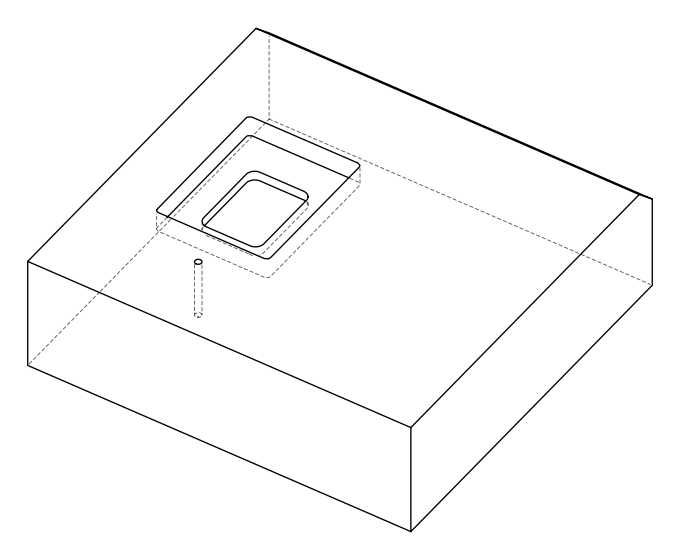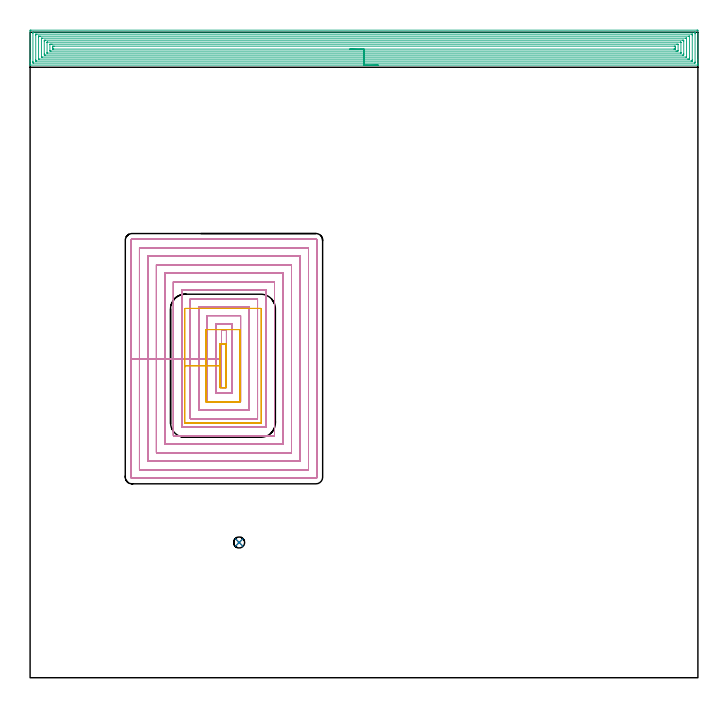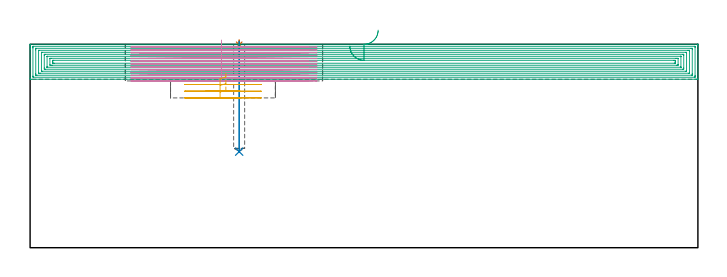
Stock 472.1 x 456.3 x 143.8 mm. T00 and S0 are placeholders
(PLAN: 5 operations, 4 tool changes, 146.5 min)
(1 SPOT_DRILL | STEP1POCKET | NXT0321_9005460120000 | 0.03 min | 2 mm3)
(2 DRILL_BLIND_HOLE_INTO_CENTER | STEP1POCKET | UGT0301_473 | 0.31 min | 3515 mm3)
(3 AREA_MILL | FG_CHAMFER_SURFACE | UGT0205_001 | 34.39 min | 144011 mm3)
(4 MILL_RECTANGULAR_POCKET | POCKET_RECTANGULAR_STRAIGHT | NXT0201_009 | Follow Part, ap 2, ae 75% | 108.25 min | 638726 mm3)
(5 MILL_RECTANGULAR_POCKET_1 | POCKET_RECTANGULAR_STRAIGHT_1 | UGT0201_104 | Follow Part, ap 5, ae 75% | 3.47 min | 88831 mm3)
(TOOL NXT0321_9005460120000 | NC Spot Drill, 142deg, 12mm, Carbide, Uncoated | D12 PA142 FL30 Z2)
(TOOL UGT0301_473 | Carbide Drill 7.8 mm | D7.8 PA118 FL76 Z2)
(TOOL UGT0205_001 | Chamfer Mill 20 x 3 x 45 deg. | D20 FL50 Z2)
(TOOL NXT0201_009 | ENDMILL 8mm [2P460-0800-NA 1630] | D8 FL26 Z6)
(TOOL UGT0201_104 | End Mill 20 mm | D20 FL22 Z2)
(OP 1 SPOT_DRILL)
G17 G21 G94 G90
T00 M6
G54
G17 G0 G90 X147.8 Y95.6 S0 M3
G43 Z153.8 H0
G94 G81 G98 Z143.464 F250. R146.8
G80
M5
M2
(OP 2 DRILL_BLIND_HOLE_INTO_CENTER)
G17 G21 G94 G90
T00 M6
G54
G17 G0 G90 X147.8 Y95.6 S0 M3
G43 Z153.8 H0
G94 G81 G98 Z67.9 F250. R145.8
G80
M5
M2
(OP 3 AREA_MILL)
G17 G21 G94 G90
T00 M6
G54
G17 G0 G90 X246.05 Y433.1 S1061 M3
G43 Z153.8 H0
G94 G1 X246.012 Z152.928 F250.
X245.898 Z152.063
X245.709 Z151.212
X245.447 Z150.38
X245.113 Z149.574
X244.71 Z148.8
X244.242 Z148.064
X243.71 Z147.372
X243.121 Z146.729
X242.478 Z146.139
X241.786 Z145.608
X241.05 Z145.14
X240.276 Z144.737
X239.47 Z144.403
X238.638 Z144.141
X237.787 Z143.952
X236.922 Z143.838
X236.05 Z143.8
X0.173
X0.008 Y433.103 Z143.788
X0.005 Y433.104 Z143.787
X0. Y433.449 Z143.451
Y433.75 Z143.15
Y434.432 Z142.463
Y435.655 Z141.242
Y436.195 Z140.699
Y436.807 Z140.089
Y457.079 Z119.818
X0.003 Y457.349 Z119.548
X0.01 Y457.792 Z119.106
X0.167 Y457.796 Z119.102
X0.62 Y457.8 Z119.1
X471.48
X471.921 Y457.796 Z119.102
X472.09 Y457.792 Z119.106
X472.1 Y457.619 Z119.278
Y436.807 Z140.089
Y434.432 Z142.463
Y433.75 Z143.15
Y433.449 Z143.45
X472.095 Y433.104 Z143.787
X472.092 Y433.103 Z143.788
X471.927 Y433.1 Z143.8
X236.05
Y434.514 Z142.386
X2.407 Y434.515 Z142.385
X2.323
X2.037 Y434.521 Z142.379
X2.01 Y434.614 Z142.286
X2.003 Y434.831 Z142.069
X2.001 Y435.314 Z141.586
X2. Y435.715 Z141.185
X2.001 Y455.586 Z121.314
X2.003 Y455.985 Z120.915
X2.012 Y456.379 Z120.521
X2.407 Y456.385 Z120.515
X2.49
X469.693
X469.778
X470.063 Y456.379 Z120.521
X470.09 Y456.286 Z120.614
X470.097 Y456.069 Z120.831
X470.099 Y455.586 Z121.314
X470.1 Y455.185 Z121.715
X470.099 Y435.314 Z141.586
X470.097 Y434.915 Z141.985
X470.089 Y434.521 Z142.379
X469.693 Y434.515 Z142.385
X469.61
X236.05 Y434.514 Z142.386
Y435.928 Z140.972
X4.194 Y435.929 Z140.971
X4.104 Y435.93 Z140.97
X4.033 Y435.933 Z140.967
X4.017 Y435.935 Z140.965
X4.01 Y435.951 Z140.949
X4.006 Y436.004 Z140.896
X4.002 Y436.195 Z140.705
X4. Y436.386 Z140.514
Y437.077 Z139.823
Y454.014 Z122.886
X4.002 Y454.705 Z122.195
X4.004 Y454.892 Z122.008
X4.01 Y454.954 Z121.946
X4.06 Y454.965 Z121.935
X4.194 Y454.966 Z121.934
X4.818 Y454.971 Z121.929
X467.906
X467.996 Y454.97 Z121.93
X468.067 Y454.967 Z121.933
X468.083 Y454.965 Z121.935
X468.09 Y454.949 Z121.951
X468.094 Y454.896 Z122.004
X468.098 Y454.705 Z122.195
X468.1 Y454.514 Z122.386
Y453.823 Z123.077
Y436.886 Z140.014
X468.098 Y436.195 Z140.705
X468.096 Y436.008 Z140.892
X468.09 Y435.946 Z140.954
X468.04 Y435.935 Z140.965
X467.906 Y435.934 Z140.966
X467.282 Y435.929 Z140.971
X236.05 Y435.928 Z140.972
Y437.343 Z139.557
X6.604
X6.132 Y437.346 Z139.554
X6.025 Y437.349 Z139.551
X6.01 Y437.35 Z139.55
X6.007 Y437.37 Z139.53
X6.003 Y437.421 Z139.479
X6.001 Y437.525 Z139.375
X6. Y452.923 Z123.977
X6.002 Y453.373 Z123.527
X6.005 Y453.481 Z123.419
X6.01 Y453.534 Z123.366
X6.015 Y453.551 Z123.349
X6.043 Y453.552 Z123.348
X6.253 Y453.555 Z123.345
X6.874 Y453.557 Z123.343
X7.144
X465.496
X465.968 Y453.554 Z123.346
X466.075 Y453.551 Z123.349
X466.09 Y453.55 Z123.35
X466.093 Y453.53 Z123.37
X466.097 Y453.479 Z123.421
X466.099 Y453.375 Z123.525
X466.1 Y437.977 Z138.923
X466.098 Y437.527 Z139.373
X466.095 Y437.419 Z139.481
X466.09 Y437.366 Z139.534
X466.085 Y437.349 Z139.551
X466.057 Y437.348 Z139.552
X465.847 Y437.345 Z139.555
X465.226 Y437.343 Z139.557
X464.956
X236.05
Y438.757 Z138.143
X8.577
X8.41 Y438.758 Z138.142
X8.076 Y438.764 Z138.136
X8.008 Y438.766 Z138.134
X8.005 Y438.773 Z138.127
X8.002 Y438.796 Z138.104
X8.001 Y438.839 Z138.061
Y451.83 Z125.07
X8.007 Y452.061 Z124.839
X8.01 Y452.135 Z124.765
X8.326 Y452.141 Z124.759
X8.494 Y452.143 Z124.757
X463.523
X463.69 Y452.142 Z124.758
X464.024 Y452.136 Z124.764
X464.092 Y452.134 Z124.766
X464.095 Y452.127 Z124.773
X464.098 Y452.104 Z124.796
X464.099 Y452.061 Z124.839
Y439.07 Z137.83
X464.093 Y438.839 Z138.061
X464.09 Y438.765 Z138.135
X463.774 Y438.759 Z138.141
X463.606 Y438.757 Z138.143
X236.05
Y440.171 Z136.729
X10.885 Y440.172 Z136.728
X10.448 Y440.174 Z136.726
X10.018 Y440.178 Z136.722
X10.008 Y440.602 Z136.298
X10.001 Y441.043 Z135.857
Y449.857 Z127.043
X10.008 Y450.298 Z126.602
X10.018 Y450.722 Z126.178
X10.448 Y450.726 Z126.174
X10.905 Y450.728 Z126.172
X461.215
X461.652 Y450.726 Z126.174
X462.079 Y450.722 Z126.178
X462.091 Y450.298 Z126.602
X462.099 Y449.857 Z127.043
Y441.043 Z135.857
X462.092 Y440.602 Z136.298
X462.082 Y440.178 Z136.722
X461.652 Y440.174 Z136.726
X461.195 Y440.172 Z136.728
X236.05 Y440.171 Z136.729
Y441.585 Z135.315
X12.235 Y441.586 Z135.314
X12.131
X12.045 Y441.59 Z135.31
X12.01 Y441.592 Z135.308
X12.005 Y441.611 Z135.289
X12.002 Y441.635 Z135.265
X12. Y441.715 Z135.185
Y448.998 Z127.902
X12.002 Y449.153 Z127.747
X12.006 Y449.276 Z127.624
X12.01 Y449.31 Z127.591
X12.014 Y449.311 Z127.589
X12.037 Y449.313 Z127.587
X12.235 Y449.315 Z127.585
X12.338
X459.865 Y449.314 Z127.586
X459.969
X460.055 Y449.31 Z127.59
X460.09 Y449.308 Z127.592
X460.095 Y449.289 Z127.611
X460.098 Y449.265 Z127.635
X460.1 Y449.185 Z127.715
Y441.902 Z134.998
X460.098 Y441.747 Z135.153
X460.094 Y441.624 Z135.276
X460.09 Y441.591 Z135.309
X460.086 Y441.589 Z135.311
X460.063 Y441.587 Z135.313
X459.865 Y441.585 Z135.315
X459.762
X236.05
Y443. Z133.9
X14.915
X14.269 Y443.003 Z133.897
X14.022 Y443.007 Z133.893
X14.002 Y443.246 Z133.654
X14. Y443.268 Z133.632
X14.001 Y447.674 Z129.226
X14.022 Y447.893 Z129.007
X14.666 Y447.899 Z129.001
X14.915 Y447.9 Z129.
X15.559
X457.185
X457.831 Y447.897 Z129.003
X458.078 Y447.893 Z129.007
X458.098 Y447.654 Z129.246
X458.1 Y447.632 Z129.268
X458.099 Y443.226 Z133.674
X458.078 Y443.007 Z133.893
X457.434 Y443.001 Z133.899
X457.185 Y443. Z133.9
X456.542
X236.05
Y444.414 Z132.486
X16.702
X16.411 Y444.416 Z132.484
X16.043 Y444.421 Z132.479
X16.01 Y444.426 Z132.474
X16.006 Y444.478 Z132.422
X16.003 Y444.592 Z132.308
X16. Y444.821 Z132.079
Y445.009 Z131.891
Y445.702 Z131.198
X16.001 Y445.891 Z131.009
X16.005 Y446.237 Z130.663
X16.01 Y446.41 Z130.49
X16.021 Y446.48 Z130.42
X16.103 Y446.482 Z130.418
X16.702 Y446.485 Z130.415
X16.992 Y446.486 Z130.414
X455.398
X455.689 Y446.484 Z130.416
X456.057 Y446.479 Z130.421
X456.09 Y446.474 Z130.426
X456.094 Y446.422 Z130.478
X456.098 Y446.308 Z130.592
X456.1 Y446.08 Z130.82
Y445.891 Z131.009
Y445.198 Z131.702
X456.099 Y445.009 Z131.891
X456.095 Y444.663 Z132.237
X456.09 Y444.49 Z132.41
X456.079 Y444.42 Z132.48
X455.997 Y444.418 Z132.482
X455.398 Y444.415 Z132.485
X455.108 Y444.414 Z132.486
X236.05
X235.178 Z132.524
X234.314 Z132.638
X233.462 Z132.827
X232.63 Z133.089
X231.824 Z133.423
X231.05 Z133.826
X230.314 Z134.295
X229.622 Z134.826
X228.979 Z135.415
X228.39 Z136.058
X227.859 Z136.75
X227.39 Z137.486
X226.987 Z138.26
X226.653 Z139.066
X226.391 Z139.898
X226.202 Z140.75
X226.088 Z141.615
X226.05 Z142.486
G0 Z153.8
M5
M2
(OP 4 MILL_RECTANGULAR_POCKET)
G17 G21 G94 G90
T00 M6
G54
G17 G0 G90 X135.3 Y244.182 S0 M3
G43 Z153.8 H1
Z146.8
G94 G1 Y225.55 Z141.808 F250.
Y205.1 F500.
X138.8
Y246.
X135.3
Y225.55
X131.3
Y201.1
X142.8
Y250.
X131.3
Y225.55
X125.3
Y195.1
X148.8
Y256.
X125.3
Y225.55
X119.3
Y189.1
X154.8
Y262.
X119.3
Y225.55
X113.3
Y183.1
X160.8
Y268.
X113.3
Y225.55
X107.3
Y177.1
X166.8
Y274.
X107.3
Y225.55
X101.3
Y171.1
X172.8
Y280.
X101.3
Y225.55
X95.3
Y165.1
X178.8
Y286.
X95.3
Y225.55
X89.3
Y159.1
X184.8
Y292.
X89.3
Y225.55
X83.3
Y153.1
X190.8
Y298.
X83.3
Y225.55
X77.3
Y147.1
X196.8
Y304.
X77.3
Y225.55
X71.3
Y141.7
G3 X71.9 Y141.1 R0.6
G1 X202.2
G3 X202.8 Y141.7 R0.6
G1 Y309.4
G3 X202.2 Y310. R0.6
G1 X71.9
G3 X71.3 Y309.4 R0.6
G1 Y225.55
Y224.55
G0 X135.3 Y244.182 Z144.808
G1 Y225.55 Z139.815 F250.
Y205.1 F500.
X138.8
Y246.
X135.3
Y225.55
X131.3
Y201.1
X142.8
Y250.
X131.3
Y225.55
X125.3
Y195.1
X148.8
Y256.
X125.3
Y225.55
X119.3
Y189.1
X154.8
Y262.
X119.3
Y225.55
X113.3
Y183.1
X160.8
Y268.
X113.3
Y225.55
X107.3
Y177.1
X166.8
Y274.
X107.3
Y225.55
X101.3
Y171.1
X172.8
Y280.
X101.3
Y225.55
X95.3
Y165.1
X178.8
Y286.
X95.3
Y225.55
X89.3
Y159.1
X184.8
Y292.
X89.3
Y225.55
X83.3
Y153.1
X190.8
Y298.
X83.3
Y225.55
X77.3
Y147.1
X196.8
Y304.
X77.3
Y225.55
X71.3
Y141.7
G3 X71.9 Y141.1 R0.6
G1 X202.2
G3 X202.8 Y141.7 R0.6
G1 Y309.4
G3 X202.2 Y310. R0.6
G1 X71.9
G3 X71.3 Y309.4 R0.6
G1 Y225.55
Y224.55
G0 X135.3 Y244.182 Z142.815
G1 Y225.55 Z137.823 F250.
Y205.1 F500.
X138.8
Y246.
X135.3
Y225.55
X131.3
Y201.1
X142.8
Y250.
X131.3
Y225.55
X125.3
Y195.1
X148.8
Y256.
X125.3
Y225.55
X119.3
Y189.1
X154.8
Y262.
X119.3
Y225.55
X113.3
Y183.1
X160.8
Y268.
X113.3
Y225.55
X107.3
Y177.1
X166.8
Y274.
X107.3
Y225.55
X101.3
Y171.1
X172.8
Y280.
X101.3
Y225.55
X95.3
Y165.1
X178.8
Y286.
X95.3
Y225.55
X89.3
Y159.1
X184.8
Y292.
X89.3
Y225.55
X83.3
Y153.1
X190.8
Y298.
X83.3
Y225.55
X77.3
Y147.1
X196.8
Y304.
X77.3
Y225.55
X71.3
Y141.7
G3 X71.9 Y141.1 R0.6
G1 X202.2
G3 X202.8 Y141.7 R0.6
G1 Y309.4
G3 X202.2 Y310. R0.6
G1 X71.9
G3 X71.3 Y309.4 R0.6
G1 Y225.55
Y224.55
G0 X135.3 Y244.182 Z140.823
G1 Y225.55 Z135.831 F250.
Y205.1 F500.
X138.8
Y246.
X135.3
Y225.55
X131.3
Y201.1
X142.8
Y250.
X131.3
Y225.55
X125.3
Y195.1
X148.8
Y256.
X125.3
Y225.55
X119.3
Y189.1
X154.8
Y262.
X119.3
Y225.55
X113.3
Y183.1
X160.8
Y268.
X113.3
Y225.55
X107.3
Y177.1
X166.8
Y274.
X107.3
Y225.55
X101.3
Y171.1
X172.8
Y280.
X101.3
Y225.55
X95.3
Y165.1
X178.8
Y286.
X95.3
Y225.55
X89.3
Y159.1
X184.8
Y292.
X89.3
Y225.55
X83.3
Y153.1
X190.8
Y298.
X83.3
Y225.55
X77.3
Y147.1
X196.8
Y304.
X77.3
Y225.55
X71.3
Y141.7
G3 X71.9 Y141.1 R0.6
G1 X202.2
G3 X202.8 Y141.7 R0.6
G1 Y309.4
G3 X202.2 Y310. R0.6
G1 X71.9
G3 X71.3 Y309.4 R0.6
G1 Y225.55
Y224.55
G0 X135.3 Y244.182 Z138.831
G1 Y225.55 Z133.838 F250.
Y205.1 F500.
X138.8
Y246.
X135.3
Y225.55
X131.3
Y201.1
X142.8
Y250.
X131.3
Y225.55
X125.3
Y195.1
X148.8
Y256.
X125.3
Y225.55
X119.3
Y189.1
X154.8
Y262.
X119.3
Y225.55
X113.3
Y183.1
X160.8
Y268.
X113.3
Y225.55
X107.3
Y177.1
X166.8
Y274.
X107.3
Y225.55
X101.3
Y171.1
X172.8
Y280.
X101.3
Y225.55
X95.3
Y165.1
X178.8
Y286.
X95.3
Y225.55
X89.3
Y159.1
X184.8
Y292.
X89.3
Y225.55
X83.3
Y153.1
X190.8
Y298.
X83.3
Y225.55
X77.3
Y147.1
X196.8
Y304.
X77.3
Y225.55
X71.3
Y141.7
G3 X71.9 Y141.1 R0.6
G1 X202.2
G3 X202.8 Y141.7 R0.6
G1 Y309.4
G3 X202.2 Y310. R0.6
G1 X71.9
G3 X71.3 Y309.4 R0.6
G1 Y225.55
Y224.55
G0 X135.3 Y244.182 Z136.838
G1 Y225.55 Z131.846 F250.
Y205.1 F500.
X138.8
Y246.
X135.3
Y225.55
X131.3
Y201.1
X142.8
Y250.
X131.3
Y225.55
X125.3
Y195.1
X148.8
Y256.
X125.3
Y225.55
X119.3
Y189.1
X154.8
Y262.
X119.3
Y225.55
X113.3
Y183.1
X160.8
Y268.
X113.3
Y225.55
X107.3
Y177.1
X166.8
Y274.
X107.3
Y225.55
X101.3
Y171.1
X172.8
Y280.
X101.3
Y225.55
X95.3
Y165.1
X178.8
Y286.
X95.3
Y225.55
X89.3
Y159.1
X184.8
Y292.
X89.3
Y225.55
X83.3
Y153.1
X190.8
Y298.
X83.3
Y225.55
X77.3
Y147.1
X196.8
Y304.
X77.3
Y225.55
X71.3
Y141.7
G3 X71.9 Y141.1 R0.6
G1 X202.2
G3 X202.8 Y141.7 R0.6
G1 Y309.4
G3 X202.2 Y310. R0.6
G1 X71.9
G3 X71.3 Y309.4 R0.6
G1 Y225.55
Y224.55
G0 X135.3 Y244.182 Z134.846
G1 Y225.55 Z129.854 F250.
Y205.1 F500.
X138.8
Y246.
X135.3
Y225.55
X131.3
Y201.1
X142.8
Y250.
X131.3
Y225.55
X125.3
Y195.1
X148.8
Y256.
X125.3
Y225.55
X119.3
Y189.1
X154.8
Y262.
X119.3
Y225.55
X113.3
Y183.1
X160.8
Y268.
X113.3
Y225.55
X107.3
Y177.1
X166.8
Y274.
X107.3
Y225.55
X101.3
Y171.1
X172.8
Y280.
X101.3
Y225.55
X95.3
Y165.1
X178.8
Y286.
X95.3
Y225.55
X89.3
Y159.1
X184.8
Y292.
X89.3
Y225.55
X83.3
Y153.1
X190.8
Y298.
X83.3
Y225.55
X77.3
Y147.1
X196.8
Y304.
X77.3
Y225.55
X71.3
Y141.7
G3 X71.9 Y141.1 R0.6
G1 X202.2
G3 X202.8 Y141.7 R0.6
G1 Y309.4
G3 X202.2 Y310. R0.6
G1 X71.9
G3 X71.3 Y309.4 R0.6
G1 Y225.55
Y224.55
G0 X135.3 Y244.182 Z132.854
G1 Y225.55 Z127.862 F250.
Y205.1 F500.
X138.8
Y246.
X135.3
Y225.55
X131.3
Y201.1
X142.8
Y250.
X131.3
Y225.55
X125.3
Y195.1
X148.8
Y256.
X125.3
Y225.55
X119.3
Y189.1
X154.8
Y262.
X119.3
Y225.55
X113.3
Y183.1
X160.8
Y268.
X113.3
Y225.55
X107.3
Y177.1
X166.8
Y274.
X107.3
Y225.55
X101.3
Y171.1
X172.8
Y280.
X101.3
Y225.55
X95.3
Y165.1
X178.8
Y286.
X95.3
Y225.55
X89.3
Y159.1
X184.8
Y292.
X89.3
Y225.55
X83.3
Y153.1
X190.8
Y298.
X83.3
Y225.55
X77.3
Y147.1
X196.8
Y304.
X77.3
Y225.55
X71.3
Y141.7
G3 X71.9 Y141.1 R0.6
G1 X202.2
G3 X202.8 Y141.7 R0.6
G1 Y309.4
G3 X202.2 Y310. R0.6
G1 X71.9
G3 X71.3 Y309.4 R0.6
G1 Y225.55
Y224.55
G0 X135.3 Y244.182 Z130.862
G1 Y225.55 Z125.869 F250.
Y205.1 F500.
X138.8
Y246.
X135.3
Y225.55
X131.3
Y201.1
X142.8
Y250.
X131.3
Y225.55
X125.3
Y195.1
X148.8
Y256.
X125.3
Y225.55
X119.3
Y189.1
X154.8
Y262.
X119.3
Y225.55
X113.3
Y183.1
X160.8
Y268.
X113.3
Y225.55
X107.3
Y177.1
X166.8
Y274.
X107.3
Y225.55
X101.3
Y171.1
X172.8
Y280.
X101.3
Y225.55
X95.3
Y165.1
X178.8
Y286.
X95.3
Y225.55
X89.3
Y159.1
X184.8
Y292.
X89.3
Y225.55
X83.3
Y153.1
X190.8
Y298.
X83.3
Y225.55
X77.3
Y147.1
X196.8
Y304.
X77.3
Y225.55
X71.3
Y141.7
G3 X71.9 Y141.1 R0.6
G1 X202.2
G3 X202.8 Y141.7 R0.6
G1 Y309.4
G3 X202.2 Y310. R0.6
G1 X71.9
G3 X71.3 Y309.4 R0.6
G1 Y225.55
Y224.55
G0 X135.3 Y244.182 Z128.869
G1 Y225.55 Z123.877 F250.
Y205.1 F500.
X138.8
Y246.
X135.3
Y225.55
X131.3
Y201.1
X142.8
Y250.
X131.3
Y225.55
X125.3
Y195.1
X148.8
Y256.
X125.3
Y225.55
X119.3
Y189.1
X154.8
Y262.
X119.3
Y225.55
X113.3
Y183.1
X160.8
Y268.
X113.3
Y225.55
X107.3
Y177.1
X166.8
Y274.
X107.3
Y225.55
X101.3
Y171.1
X172.8
Y280.
X101.3
Y225.55
X95.3
Y165.1
X178.8
Y286.
X95.3
Y225.55
X89.3
Y159.1
X184.8
Y292.
X89.3
Y225.55
X83.3
Y153.1
X190.8
Y298.
X83.3
Y225.55
X77.3
Y147.1
X196.8
Y304.
X77.3
Y225.55
X71.3
Y141.7
G3 X71.9 Y141.1 R0.6
G1 X202.2
G3 X202.8 Y141.7 R0.6
G1 Y309.4
G3 X202.2 Y310. R0.6
G1 X71.9
G3 X71.3 Y309.4 R0.6
G1 Y225.55
Y224.55
G0 X135.3 Y244.182 Z126.877
G1 Y225.55 Z121.885 F250.
Y205.1 F500.
X138.8
Y246.
X135.3
Y225.55
X131.3
Y201.1
X142.8
Y250.
X131.3
Y225.55
X125.3
Y195.1
X148.8
Y256.
X125.3
Y225.55
X119.3
Y189.1
X154.8
Y262.
X119.3
Y225.55
X113.3
Y183.1
X160.8
Y268.
X113.3
Y225.55
X107.3
Y177.1
X166.8
Y274.
X107.3
Y225.55
X101.3
Y171.1
X172.8
Y280.
X101.3
Y225.55
X95.3
Y165.1
X178.8
Y286.
X95.3
Y225.55
X89.3
Y159.1
X184.8
Y292.
X89.3
Y225.55
X83.3
Y153.1
X190.8
Y298.
X83.3
Y225.55
X77.3
Y147.1
X196.8
Y304.
X77.3
Y225.55
X71.3
Y141.7
G3 X71.9 Y141.1 R0.6
G1 X202.2
G3 X202.8 Y141.7 R0.6
G1 Y309.4
G3 X202.2 Y310. R0.6
G1 X71.9
G3 X71.3 Y309.4 R0.6
G1 Y225.55
Y224.55
G0 X135.3 Y244.182 Z124.885
G1 Y225.55 Z119.892 F250.
Y205.1 F500.
X138.8
Y246.
X135.3
Y225.55
X131.3
Y201.1
X142.8
Y250.
X131.3
Y225.55
X125.3
Y195.1
X148.8
Y256.
X125.3
Y225.55
X119.3
Y189.1
X154.8
Y262.
X119.3
Y225.55
X113.3
Y183.1
X160.8
Y268.
X113.3
Y225.55
X107.3
Y177.1
X166.8
Y274.
X107.3
Y225.55
X101.3
Y171.1
X172.8
Y280.
X101.3
Y225.55
X95.3
Y165.1
X178.8
Y286.
X95.3
Y225.55
X89.3
Y159.1
X184.8
Y292.
X89.3
Y225.55
X83.3
Y153.1
X190.8
Y298.
X83.3
Y225.55
X77.3
Y147.1
X196.8
Y304.
X77.3
Y225.55
X71.3
Y141.7
G3 X71.9 Y141.1 R0.6
G1 X202.2
G3 X202.8 Y141.7 R0.6
G1 Y309.4
G3 X202.2 Y310. R0.6
G1 X71.9
G3 X71.3 Y309.4 R0.6
G1 Y225.55
Y224.55
G0 X135.3 Y244.182 Z122.892
G1 Y225.55 Z117.9 F250.
Y205.1 F500.
X138.8
Y246.
X135.3
Y225.55
X131.3
Y201.1
X142.8
Y250.
X131.3
Y225.55
X125.3
Y195.1
X148.8
Y256.
X125.3
Y225.55
X119.3
Y189.1
X154.8
Y262.
X119.3
Y225.55
X113.3
Y183.1
X160.8
Y268.
X113.3
Y225.55
X107.3
Y177.1
X166.8
Y274.
X107.3
Y225.55
X101.3
Y171.1
X172.8
Y280.
X101.3
Y225.55
X95.3
Y165.1
X178.8
Y286.
X95.3
Y225.55
X89.3
Y159.1
X184.8
Y292.
X89.3
Y225.55
X83.3
Y153.1
X190.8
Y298.
X83.3
Y225.55
X77.3
Y147.1
X196.8
Y304.
X77.3
Y225.55
X71.3
Y141.7
G3 X71.9 Y141.1 R0.6
G1 X202.2
G3 X202.8 Y141.7 R0.6
G1 Y309.4
G3 X202.2 Y310. R0.6
G1 X71.9
G3 X71.3 Y309.4 R0.6
G1 Y225.55
Y224.55
G0 Z153.8
M5
M2
(OP 5 MILL_RECTANGULAR_POCKET_1)
G17 G21 G94 G90
T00 M6
G54
G17 G0 G90 X138.4 Y226.873 S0 M3
G43 Z153.8 H0
Z123.112
G94 G1 Y236.1 Z120.64 F250.
X134.3 Z119.542
Y220.55 Z115.375
Y205. F500.
X138.4
Y236.1
X134.3
Y220.55
X124.3
Y195.
X148.4
Y246.1
X124.3
Y220.55
X109.3
Y180.3
G3 X109.6 Y180. R0.3
G1 X163.1
G3 X163.4 Y180.3 R0.3
G1 Y260.8
G3 X163.1 Y261.1 R0.3
G1 X109.6
G3 X109.3 Y260.8 R0.3
G1 Y220.55
Y219.55
G0 X138.4 Y226.873 Z118.375
G1 Y236.1 Z115.903 F250.
X134.3 Z114.804
Y220.55 Z110.637
Y205. F500.
X138.4
Y236.1
X134.3
Y220.55
X124.3
Y195.
X148.4
Y246.1
X124.3
Y220.55
X109.3
Y180.3
G3 X109.6 Y180. R0.3
G1 X163.1
G3 X163.4 Y180.3 R0.3
G1 Y260.8
G3 X163.1 Y261.1 R0.3
G1 X109.6
G3 X109.3 Y260.8 R0.3
G1 Y220.55
Y219.55
G0 X138.4 Y226.873 Z113.637
G1 Y236.1 Z111.165 F250.
X134.3 Z110.067
Y220.55 Z105.9
Y205. F500.
X138.4
Y236.1
X134.3
Y220.55
X124.3
Y195.
X148.4
Y246.1
X124.3
Y220.55
X109.3
Y180.3
G3 X109.6 Y180. R0.3
G1 X163.1
G3 X163.4 Y180.3 R0.3
G1 Y260.8
G3 X163.1 Y261.1 R0.3
G1 X109.6
G3 X109.3 Y260.8 R0.3
G1 Y220.55
Y219.55
G0 Z153.8
M5
M2
